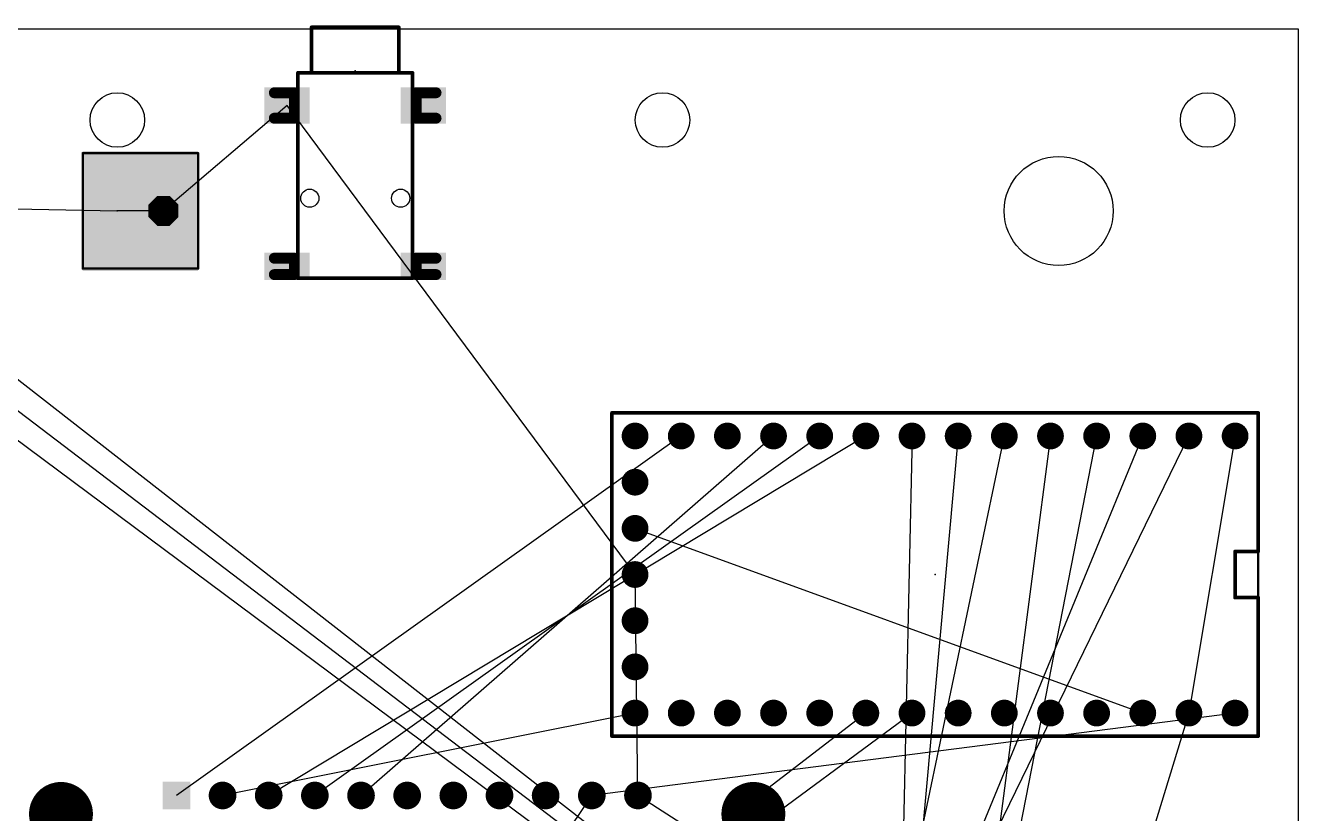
# Model space of a CAD drawing. Extents: x -180 to 275, y -75 to 92.
# Drawn here: x 204.9 to 275, y 26.9 to 70.2 of the extents above; entities that cross this region are included whole.
import ezdxf

# ---------------------------------------------------------------- set-up
doc = ezdxf.new("R2010")
doc.units = 0
for name, color, linetype in [('1', 12, 'CONTINUOUS'), ('17', 110, 'CONTINUOUS'), ('19', 53, 'CONTINUOUS'), ('20', 31, 'CONTINUOUS'), ('21', 253, 'CONTINUOUS'), ('23', 53, 'CONTINUOUS'), ('39', 12, 'CONTINUOUS'), ('51', 253, 'CONTINUOUS')]:
    doc.layers.add(name, color=color, linetype=linetype)

# ---------------------------------------------------------------- blocks, each defined once
blk = doc.blocks.new('RECT')
blk.add_solid([(-0.5, -0.5), (0.5, -0.5), (-0.5, 0.5), (0.5, 0.5)])
blk = doc.blocks.new('SQUAREP')
blk.add_solid([(-0.5, -0.5), (0.5, -0.5), (-0.5, 0.5), (0.5, 0.5)])
blk = doc.blocks.new('OCTAGONP')
at = {"const_width": 0.5}
blk.add_lwpolyline([(-0.25, -0.1036), (-0.25, 0.1036), (-0.1036, 0.25), (0.1036, 0.25), (0.25, 0.1036), (0.25, -0.1036), (0.1036, -0.25), (-0.1036, -0.25), (-0.25, -0.1036), (-0.25, 0.1036)], dxfattribs=at)
blk = doc.blocks.new('ROUNDP')
at = {"const_width": 0.5}
blk.add_lwpolyline([(0, -0.25, 1), (0, 0.25, 1), (0, -0.25)], format="xyb", dxfattribs=at)

msp = doc.modelspace()

# ---------------------------------------------------------------- linework, layer by layer
at = {"layer": '19'}
for p, q in [((219.34, 65.8), (212.54, 60)), ((238.49, 40), (219.34, 65.8)), ((146.43, 61.27), (210, 60)), ((187.54, 60), (262.8, 4.0475)), ((190.08, 60), (262.8, 4.6825)), ((192.62, 60), (262.8, 5.3175)), ((212.54, 60), (210, 60)), ((241.03, 47.62), (213.25, 27.846)), ((251.19, 47.62), (218.33, 27.846)), ((248.65, 47.62), (220.87, 27.846)), ((246.11, 47.62), (223.41, 27.846)), ((258.81, 47.62), (251.9, 14.675)), ((253.73, 47.62), (252.9, 9.675)), ((256.27, 47.62), (252.9, 10.325)), ((261.35, 47.62), (255.8, 5.025)), ((263.89, 47.62), (255.8, 6.325)), ((256.6, 22.25), (268.97, 47.62)), ((256.6, 23.75), (266.43, 47.62)), ((271.51, 47.62), (268.97, 32.38)), ((238.49, 42.54), (266.43, 32.38)), ((238.65, 27.846), (238.49, 40)), ((253.73, 32.38), (172.275, -27.8)), ((251.19, 32.38), (172.925, -27.8)), ((238.49, 32.38), (215.79, 27.846)), ((271.51, 32.38), (236.11, 27.846)), ((268.97, 32.38), (262.8, 12.3025)), ((188.73, -42.54), (236.11, 27.846)), ((262.8, 12.3025), (238.65, 27.846))]:
    msp.add_line(p, q, dxfattribs=at)
at = {"layer": '20'}
for p, q in [((275, 70), (-180, 70)), ((275, -60), (275, 70))]:
    msp.add_line(p, q, dxfattribs=at)
for centre, radius in [((210, 65), 1.5), ((240, 65), 1.5), ((270, 65), 1.5), ((261.8, 60), 3), ((220.59, 60.7), 0.5), ((225.59, 60.7), 0.5)]:
    msp.add_circle(centre, radius, dxfattribs=at)
at = {"layer": '21'}
for points, const_width in [([(220.69, 70.1), (225.49, 70.1)], 0.2032), ([(220.69, 67.7), (220.69, 70.1)], 0.2032), ([(225.49, 67.7), (225.49, 70.1)], 0.2032), ([(219.94, 67.6), (226.24, 67.6)], 0.2032), ([(219.94, 58.3), (219.94, 64.1)], 0.2032), ([(226.24, 64.1), (226.24, 58.3)], 0.2032), ([(208.095, 63.175), (208.095, 56.825)], 0.127), ([(214.445, 63.175), (208.095, 63.175)], 0.127), ([(214.445, 56.825), (214.445, 63.175)], 0.127), ([(208.095, 56.825), (214.445, 56.825)], 0.127), ([(225.24, 56.3), (220.94, 56.3)], 0.2032), ([(237.22, 31.11), (237.22, 48.89)], 0.2032), ([(237.22, 48.89), (272.78, 48.89)], 0.2032), ([(272.78, 48.89), (272.78, 41.27)], 0.2032), ([(271.51, 41.27), (271.51, 38.73)], 0.2032), ([(272.78, 41.27), (271.51, 41.27)], 0.2032), ([(271.51, 38.73), (272.78, 38.73)], 0.2032), ([(272.78, 38.73), (272.78, 31.11)], 0.2032), ([(272.78, 31.11), (237.22, 31.11)], 0.2032)]:
    msp.add_lwpolyline(points, dxfattribs=dict(at, const_width=const_width))
for points, const_width in [([(220.69, 70.1508, 1), (220.69, 70.0492)], 0.1016), ([(220.7408, 70.1, 1), (220.6392, 70.1)], 0.1016), ([(225.5408, 70.1, 1), (225.4392, 70.1)], 0.1016), ([(225.49, 70.0492, 1), (225.49, 70.1508)], 0.1016), ([(219.94, 67.6508, 1), (219.94, 67.5492)], 0.1016), ([(220.6392, 67.7, 1), (220.7408, 67.7)], 0.1016), ([(225.4392, 67.7, 1), (225.5408, 67.7)], 0.1016), ([(226.24, 67.5492, 1), (226.24, 67.6508)], 0.1016), ([(219.9908, 64.1, 1), (219.8892, 64.1)], 0.1016), ([(226.2908, 64.1, 1), (226.1892, 64.1)], 0.1016), ([(208.095, 63.2068, 1), (208.095, 63.1433)], 0.0635), ([(208.1267, 63.175, 1), (208.0633, 63.175)], 0.0635), ([(214.4768, 63.175, 1), (214.4133, 63.175)], 0.0635), ([(214.445, 63.1433, 1), (214.445, 63.2068)], 0.0635), ([(219.8892, 58.3, 1), (219.9908, 58.3)], 0.1016), ([(226.1892, 58.3, 1), (226.2908, 58.3)], 0.1016), ([(208.095, 56.8568, 1), (208.095, 56.7933)], 0.0635), ([(208.0633, 56.825, 1), (208.1267, 56.825)], 0.0635), ([(214.4133, 56.825, 1), (214.4768, 56.825)], 0.0635), ([(214.445, 56.7933, 1), (214.445, 56.8568)], 0.0635), ([(220.94, 56.3508, 1), (220.94, 56.2492)], 0.1016), ([(225.24, 56.2492, 1), (225.24, 56.3508)], 0.1016), ([(237.2708, 48.89, 1), (237.1692, 48.89)], 0.1016), ([(237.22, 48.9408, 1), (237.22, 48.8392)], 0.1016), ([(272.8308, 48.89, 1), (272.7292, 48.89)], 0.1016), ([(272.78, 48.8392, 1), (272.78, 48.9408)], 0.1016), ([(271.5608, 41.27, 1), (271.4592, 41.27)], 0.1016), ([(271.51, 41.3208, 1), (271.51, 41.2192)], 0.1016), ([(272.78, 41.2192, 1), (272.78, 41.3208)], 0.1016), ([(272.7292, 41.27, 1), (272.8308, 41.27)], 0.1016), ([(271.51, 38.7808, 1), (271.51, 38.6792)], 0.1016), ([(271.4592, 38.73, 1), (271.5608, 38.73)], 0.1016), ([(272.8308, 38.73, 1), (272.7292, 38.73)], 0.1016), ([(272.78, 38.6792, 1), (272.78, 38.7808)], 0.1016), ([(237.22, 31.1608, 1), (237.22, 31.0592)], 0.1016), ([(237.1692, 31.11, 1), (237.2708, 31.11)], 0.1016), ([(272.7292, 31.11, 1), (272.8308, 31.11)], 0.1016), ([(272.78, 31.0592, 1), (272.78, 31.1608)], 0.1016)]:
    msp.add_lwpolyline(points, format="xyb", dxfattribs=dict(at, const_width=const_width))
at = {"layer": '23'}
for p in [(223.09, 67.7), (210, 60), (255, 40)]:
    msp.add_point(p, dxfattribs=at)
at = {"layer": '51'}
for points, const_width in [([(219.94, 56.3), (219.94, 67.6)], 0.2032), ([(226.24, 67.6), (226.24, 56.3)], 0.2032), ([(218.64, 66.5), (219.74, 66.5)], 0.6), ([(219.74, 66.5), (219.74, 65.1)], 0.6), ([(226.44, 65.1), (226.44, 66.5)], 0.6), ([(226.44, 66.5), (227.54, 66.5)], 0.6), ([(219.74, 65.1), (218.64, 65.1)], 0.6), ([(227.54, 65.1), (226.44, 65.1)], 0.6), ([(218.64, 57.4), (219.74, 57.4)], 0.6), ([(219.74, 57.4), (219.74, 56.5)], 0.6), ([(226.44, 56.5), (226.44, 57.4)], 0.6), ([(226.44, 57.4), (227.54, 57.4)], 0.6), ([(219.74, 56.5), (218.64, 56.5)], 0.6), ([(227.54, 56.5), (226.44, 56.5)], 0.6), ([(226.24, 56.3), (219.94, 56.3)], 0.2032), ([(237.22, 31.11), (237.22, 48.89)], 0.127), ([(237.22, 48.89), (272.78, 48.89)], 0.127), ([(272.78, 48.89), (272.78, 31.11)], 0.127), ([(272.78, 31.11), (237.22, 31.11)], 0.127)]:
    msp.add_lwpolyline(points, dxfattribs=dict(at, const_width=const_width))
for points, const_width in [([(219.9908, 67.6, 1), (219.8892, 67.6)], 0.1016), ([(226.2908, 67.6, 1), (226.1892, 67.6)], 0.1016), ([(218.64, 66.65, 1), (218.64, 66.35)], 0.3), ([(219.89, 66.5, 1), (219.59, 66.5)], 0.3), ([(219.74, 66.35, 1), (219.74, 66.65)], 0.3), ([(226.59, 66.5, 1), (226.29, 66.5)], 0.3), ([(226.44, 66.65, 1), (226.44, 66.35)], 0.3), ([(227.54, 66.35, 1), (227.54, 66.65)], 0.3), ([(218.64, 65.25, 1), (218.64, 64.95)], 0.3), ([(219.59, 65.1, 1), (219.89, 65.1)], 0.3), ([(219.74, 64.95, 1), (219.74, 65.25)], 0.3), ([(226.44, 65.25, 1), (226.44, 64.95)], 0.3), ([(226.29, 65.1, 1), (226.59, 65.1)], 0.3), ([(227.54, 64.95, 1), (227.54, 65.25)], 0.3), ([(218.64, 57.55, 1), (218.64, 57.25)], 0.3), ([(219.89, 57.4, 1), (219.59, 57.4)], 0.3), ([(219.74, 57.25, 1), (219.74, 57.55)], 0.3), ([(226.59, 57.4, 1), (226.29, 57.4)], 0.3), ([(226.44, 57.55, 1), (226.44, 57.25)], 0.3), ([(227.54, 57.25, 1), (227.54, 57.55)], 0.3), ([(218.64, 56.65, 1), (218.64, 56.35)], 0.3), ([(219.74, 56.35, 1), (219.74, 56.65)], 0.3), ([(226.44, 56.65, 1), (226.44, 56.35)], 0.3), ([(227.54, 56.35, 1), (227.54, 56.65)], 0.3), ([(219.59, 56.5, 1), (219.89, 56.5)], 0.3), ([(219.94, 56.3508, 1), (219.94, 56.2492)], 0.1016), ([(219.8892, 56.3, 1), (219.9908, 56.3)], 0.1016), ([(226.1892, 56.3, 1), (226.2908, 56.3)], 0.1016), ([(226.29, 56.5, 1), (226.59, 56.5)], 0.3), ([(226.24, 56.2492, 1), (226.24, 56.3508)], 0.1016), ([(237.22, 48.9218, 1), (237.22, 48.8582)], 0.0635), ([(237.2517, 48.89, 1), (237.1883, 48.89)], 0.0635), ([(272.8118, 48.89, 1), (272.7483, 48.89)], 0.0635), ([(272.78, 48.8582, 1), (272.78, 48.9218)], 0.0635), ([(237.22, 31.1418, 1), (237.22, 31.0783)], 0.0635), ([(237.1883, 31.11, 1), (237.2517, 31.11)], 0.0635), ([(272.7483, 31.11, 1), (272.8118, 31.11)], 0.0635), ([(272.78, 31.0783, 1), (272.78, 31.1418)], 0.0635)]:
    msp.add_lwpolyline(points, format="xyb", dxfattribs=dict(at, const_width=const_width))

# ---------------------------------------------------------------- block references
at = {"layer": '1', "xscale": 2.5, "yscale": 2}
for p in [(219.34, 65.8), (226.84, 65.8)]:
    msp.add_blockref('RECT', p, dxfattribs=at)
at = {"layer": '1', "xscale": 2.5, "yscale": 1.5, "rotation": 180}
for p in [(219.34, 56.95), (226.84, 56.95)]:
    msp.add_blockref('RECT', p, dxfattribs=at)
at = {"layer": '17', "xscale": 1.65, "yscale": 1.65}
for name, p in [('SQUAREP', (210, 60)), ('SQUAREP', (210, 60)), ('OCTAGONP', (212.54, 60)), ('OCTAGONP', (212.54, 60))]:
    msp.add_blockref(name, p, dxfattribs=at)
at = {"layer": '17'}
for name, p, xscale, yscale, rotation in [('ROUNDP', (238.49, 47.62), 1.4732, 1.4732, 270), ('ROUNDP', (238.49, 47.62), 1.4732, 1.4732, 270), ('ROUNDP', (241.03, 47.62), 1.4732, 1.4732, 270), ('ROUNDP', (241.03, 47.62), 1.4732, 1.4732, 270), ('ROUNDP', (243.57, 47.62), 1.4732, 1.4732, 270), ('ROUNDP', (243.57, 47.62), 1.4732, 1.4732, 270), ('ROUNDP', (246.11, 47.62), 1.4732, 1.4732, 270), ('ROUNDP', (246.11, 47.62), 1.4732, 1.4732, 270), ('ROUNDP', (248.65, 47.62), 1.4732, 1.4732, 270), ('ROUNDP', (248.65, 47.62), 1.4732, 1.4732, 270), ('ROUNDP', (251.19, 47.62), 1.4732, 1.4732, 270), ('ROUNDP', (251.19, 47.62), 1.4732, 1.4732, 270), ('ROUNDP', (253.73, 47.62), 1.4732, 1.4732, 270), ('ROUNDP', (253.73, 47.62), 1.4732, 1.4732, 270), ('ROUNDP', (256.27, 47.62), 1.4732, 1.4732, 270), ('ROUNDP', (256.27, 47.62), 1.4732, 1.4732, 270), ('ROUNDP', (258.81, 47.62), 1.4732, 1.4732, 270), ('ROUNDP', (258.81, 47.62), 1.4732, 1.4732, 270), ('ROUNDP', (261.35, 47.62), 1.4732, 1.4732, 270), ('ROUNDP', (261.35, 47.62), 1.4732, 1.4732, 270), ('ROUNDP', (263.89, 47.62), 1.4732, 1.4732, 270), ('ROUNDP', (263.89, 47.62), 1.4732, 1.4732, 270), ('ROUNDP', (266.43, 47.62), 1.4732, 1.4732, 270), ('ROUNDP', (266.43, 47.62), 1.4732, 1.4732, 270), ('ROUNDP', (268.97, 47.62), 1.4732, 1.4732, 270), ('ROUNDP', (268.97, 47.62), 1.4732, 1.4732, 270), ('ROUNDP', (271.51, 47.62), 1.4732, 1.4732, 270), ('ROUNDP', (271.51, 47.62), 1.4732, 1.4732, 270), ('ROUNDP', (238.49, 45.08), 1.4732, 1.4732, 270), ('ROUNDP', (238.49, 45.08), 1.4732, 1.4732, 270), ('ROUNDP', (238.49, 42.54), 1.4732, 1.4732, 270), ('ROUNDP', (238.49, 42.54), 1.4732, 1.4732, 270), ('ROUNDP', (238.49, 40), 1.4732, 1.4732, 270), ('ROUNDP', (238.49, 40), 1.4732, 1.4732, 270), ('ROUNDP', (238.49, 37.46), 1.4732, 1.4732, 270), ('ROUNDP', (238.49, 37.46), 1.4732, 1.4732, 270), ('ROUNDP', (238.49, 34.92), 1.4732, 1.4732, 270), ('ROUNDP', (238.49, 34.92), 1.4732, 1.4732, 270), ('ROUNDP', (238.49, 32.38), 1.4732, 1.4732, 270), ('ROUNDP', (238.49, 32.38), 1.4732, 1.4732, 270), ('ROUNDP', (241.03, 32.38), 1.4732, 1.4732, 270), ('ROUNDP', (241.03, 32.38), 1.4732, 1.4732, 270), ('ROUNDP', (243.57, 32.38), 1.4732, 1.4732, 270), ('ROUNDP', (243.57, 32.38), 1.4732, 1.4732, 270), ('ROUNDP', (246.11, 32.38), 1.4732, 1.4732, 270), ('ROUNDP', (246.11, 32.38), 1.4732, 1.4732, 270), ('ROUNDP', (248.65, 32.38), 1.4732, 1.4732, 270), ('ROUNDP', (248.65, 32.38), 1.4732, 1.4732, 270), ('ROUNDP', (251.19, 32.38), 1.4732, 1.4732, 270), ('ROUNDP', (251.19, 32.38), 1.4732, 1.4732, 270), ('ROUNDP', (253.73, 32.38), 1.4732, 1.4732, 270), ('ROUNDP', (253.73, 32.38), 1.4732, 1.4732, 270), ('ROUNDP', (256.27, 32.38), 1.4732, 1.4732, 270), ('ROUNDP', (256.27, 32.38), 1.4732, 1.4732, 270), ('ROUNDP', (258.81, 32.38), 1.4732, 1.4732, 270), ('ROUNDP', (258.81, 32.38), 1.4732, 1.4732, 270), ('ROUNDP', (261.35, 32.38), 1.4732, 1.4732, 270), ('ROUNDP', (261.35, 32.38), 1.4732, 1.4732, 270), ('ROUNDP', (263.89, 32.38), 1.4732, 1.4732, 270), ('ROUNDP', (263.89, 32.38), 1.4732, 1.4732, 270), ('ROUNDP', (266.43, 32.38), 1.4732, 1.4732, 270), ('ROUNDP', (266.43, 32.38), 1.4732, 1.4732, 270), ('ROUNDP', (268.97, 32.38), 1.4732, 1.4732, 270), ('ROUNDP', (268.97, 32.38), 1.4732, 1.4732, 270), ('ROUNDP', (271.51, 32.38), 1.4732, 1.4732, 270), ('ROUNDP', (271.51, 32.38), 1.4732, 1.4732, 270), ('ROUNDP', (206.9, 26.83), 3.516, 3.516, 180), ('ROUNDP', (206.9, 26.83), 3.516, 3.516, 180), ('SQUAREP', (213.25, 27.846), 1.524, 1.524, 270), ('SQUAREP', (213.25, 27.846), 1.524, 1.524, 270), ('ROUNDP', (215.79, 27.846), 1.524, 1.524, 270), ('ROUNDP', (215.79, 27.846), 1.524, 1.524, 270), ('ROUNDP', (218.33, 27.846), 1.524, 1.524, 270), ('ROUNDP', (218.33, 27.846), 1.524, 1.524, 270), ('ROUNDP', (220.87, 27.846), 1.524, 1.524, 270), ('ROUNDP', (220.87, 27.846), 1.524, 1.524, 270), ('ROUNDP', (223.41, 27.846), 1.524, 1.524, 270), ('ROUNDP', (223.41, 27.846), 1.524, 1.524, 270), ('ROUNDP', (225.95, 27.846), 1.524, 1.524, 270), ('ROUNDP', (225.95, 27.846), 1.524, 1.524, 270), ('ROUNDP', (228.49, 27.846), 1.524, 1.524, 270), ('ROUNDP', (228.49, 27.846), 1.524, 1.524, 270), ('ROUNDP', (231.03, 27.846), 1.524, 1.524, 270), ('ROUNDP', (231.03, 27.846), 1.524, 1.524, 270), ('ROUNDP', (233.57, 27.846), 1.524, 1.524, 270), ('ROUNDP', (233.57, 27.846), 1.524, 1.524, 270), ('ROUNDP', (236.11, 27.846), 1.524, 1.524, 270), ('ROUNDP', (236.11, 27.846), 1.524, 1.524, 270), ('ROUNDP', (238.65, 27.846), 1.524, 1.524, 270), ('ROUNDP', (238.65, 27.846), 1.524, 1.524, 270), ('ROUNDP', (245, 26.83), 3.516, 3.516, 180), ('ROUNDP', (245, 26.83), 3.516, 3.516, 180)]:
    msp.add_blockref(name, p, dxfattribs=dict(at, xscale=xscale, yscale=yscale, rotation=rotation))
at = {"layer": '39', "xscale": 6.35, "yscale": 6.604}
msp.add_blockref('RECT', (211.27, 60), dxfattribs=at)

doc.saveas('drawing.dxf')
